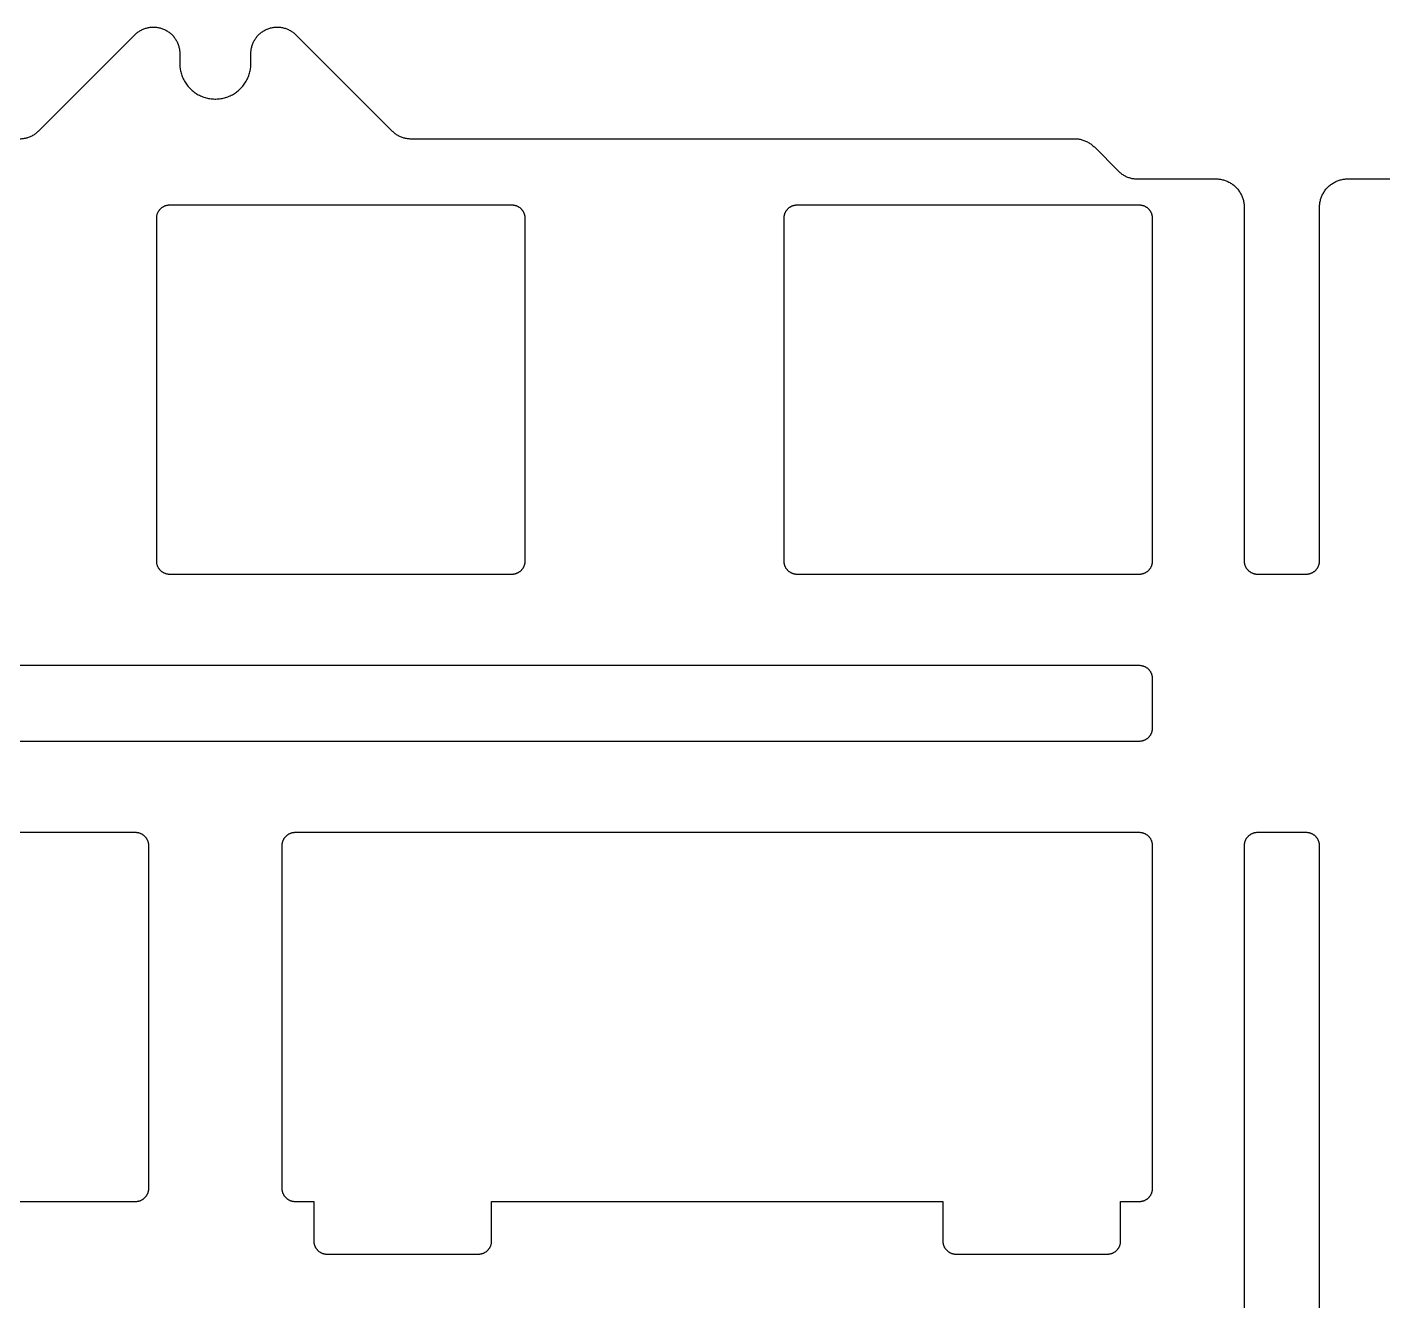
# Model space of a CAD drawing. Header units: millimetres. Extents: x -947 to -599, y 2206 to 2334.
# Drawn here: x -706.2 to -654.8, y 2285.5 to 2333.8 of the extents above; entities that cross this region are included whole.
import ezdxf

# ---------------------------------------------------------------- set-up
doc = ezdxf.new("R2010")
doc.units = ezdxf.units.MM
doc.layers.add('Default', color=18, linetype='Continuous', true_color=0x000000)

msp = doc.modelspace()

# ---------------------------------------------------------------- linework, layer by layer
at = {"layer": 'Default'}
for points in [[(-702.155, 2333.511), (-702.13, 2333.535), (-702.104, 2333.559), (-702.077, 2333.581), (-702.05, 2333.602), (-702.022, 2333.623), (-701.993, 2333.642), (-701.964, 2333.66), (-701.934, 2333.678), (-701.904, 2333.694), (-701.872, 2333.709), (-701.841, 2333.724), (-701.809, 2333.737), (-701.776, 2333.749), (-701.743, 2333.759), (-701.71, 2333.769), (-701.676, 2333.778), (-701.643, 2333.785), (-701.609, 2333.791), (-701.574, 2333.796), (-701.54, 2333.8), (-701.505, 2333.803), (-701.471, 2333.804), (-701.436, 2333.804), (-701.401, 2333.803), (-701.367, 2333.801), (-701.332, 2333.798), (-701.298, 2333.793), (-701.264, 2333.787), (-701.23, 2333.78), (-701.196, 2333.772), (-701.163, 2333.763), (-701.13, 2333.752), (-701.097, 2333.741), (-701.065, 2333.728), (-701.033, 2333.714), (-701.002, 2333.699), (-700.971, 2333.683), (-700.941, 2333.666), (-700.911, 2333.648), (-700.882, 2333.629), (-700.854, 2333.609), (-700.827, 2333.588), (-700.8, 2333.566), (-700.774, 2333.543), (-700.749, 2333.519), (-700.724, 2333.495), (-700.701, 2333.469), (-700.678, 2333.443), (-700.657, 2333.416), (-700.636, 2333.388), (-700.616, 2333.36), (-700.597, 2333.331), (-700.58, 2333.301), (-700.563, 2333.271), (-700.547, 2333.24), (-700.533, 2333.208), (-700.519, 2333.176), (-700.507, 2333.144), (-700.496, 2333.111), (-700.486, 2333.078), (-700.477, 2333.044), (-700.469, 2333.011), (-700.463, 2332.977), (-700.457, 2332.942), (-700.453, 2332.908), (-700.45, 2332.873), (-700.448, 2332.839), (-700.448, 2332.804)], [(-697.748, 2332.804), (-697.747, 2332.839), (-697.745, 2332.873), (-697.742, 2332.908), (-697.738, 2332.942), (-697.733, 2332.977), (-697.726, 2333.011), (-697.718, 2333.044), (-697.709, 2333.078), (-697.699, 2333.111), (-697.688, 2333.144), (-697.676, 2333.176), (-697.662, 2333.208), (-697.648, 2333.24), (-697.632, 2333.271), (-697.615, 2333.301), (-697.598, 2333.331), (-697.579, 2333.36), (-697.559, 2333.388), (-697.539, 2333.416), (-697.517, 2333.443), (-697.494, 2333.469), (-697.471, 2333.495), (-697.446, 2333.519), (-697.421, 2333.543), (-697.395, 2333.566), (-697.368, 2333.588), (-697.341, 2333.609), (-697.313, 2333.629), (-697.284, 2333.648), (-697.254, 2333.666), (-697.224, 2333.683), (-697.193, 2333.699), (-697.162, 2333.714), (-697.13, 2333.728), (-697.098, 2333.741), (-697.065, 2333.752), (-697.032, 2333.763), (-696.999, 2333.772), (-696.965, 2333.78), (-696.931, 2333.787), (-696.897, 2333.793), (-696.863, 2333.798), (-696.828, 2333.801), (-696.794, 2333.803), (-696.759, 2333.804), (-696.724, 2333.804), (-696.69, 2333.803), (-696.655, 2333.8), (-696.621, 2333.796), (-696.587, 2333.791), (-696.552, 2333.785), (-696.519, 2333.778), (-696.485, 2333.769), (-696.452, 2333.759), (-696.419, 2333.749), (-696.386, 2333.737), (-696.354, 2333.724), (-696.323, 2333.709), (-696.292, 2333.694), (-696.261, 2333.678), (-696.231, 2333.66), (-696.202, 2333.642), (-696.173, 2333.623), (-696.145, 2333.602), (-696.118, 2333.581), (-696.091, 2333.559), (-696.065, 2333.535), (-696.04, 2333.511)], [(-705.805, 2329.861), (-702.155, 2333.511)], [(-696.04, 2333.511), (-692.39, 2329.861)], [(-700.448, 2332.804), (-700.448, 2332.424)], [(-697.748, 2332.424), (-697.748, 2332.804)], [(-700.448, 2332.424), (-700.447, 2332.378), (-700.444, 2332.331), (-700.44, 2332.285), (-700.435, 2332.239), (-700.427, 2332.193), (-700.419, 2332.147), (-700.408, 2332.101), (-700.396, 2332.056), (-700.383, 2332.012), (-700.368, 2331.968), (-700.351, 2331.924), (-700.333, 2331.881), (-700.314, 2331.839), (-700.293, 2331.797), (-700.271, 2331.756), (-700.247, 2331.716), (-700.222, 2331.677), (-700.195, 2331.638), (-700.167, 2331.601), (-700.138, 2331.565), (-700.108, 2331.529), (-700.077, 2331.495), (-700.044, 2331.462), (-700.01, 2331.43), (-699.975, 2331.399), (-699.939, 2331.369), (-699.902, 2331.34), (-699.864, 2331.313), (-699.826, 2331.288), (-699.786, 2331.263), (-699.745, 2331.24), (-699.704, 2331.218), (-699.662, 2331.198), (-699.62, 2331.179), (-699.576, 2331.162), (-699.532, 2331.146), (-699.488, 2331.132), (-699.443, 2331.119), (-699.398, 2331.108), (-699.352, 2331.099), (-699.306, 2331.091), (-699.26, 2331.084), (-699.214, 2331.079), (-699.167, 2331.076), (-699.121, 2331.075), (-699.074, 2331.075), (-699.028, 2331.076), (-698.981, 2331.079), (-698.935, 2331.084), (-698.889, 2331.091), (-698.843, 2331.099), (-698.797, 2331.108), (-698.752, 2331.119), (-698.707, 2331.132), (-698.663, 2331.146), (-698.619, 2331.162), (-698.576, 2331.179), (-698.533, 2331.198), (-698.491, 2331.218), (-698.45, 2331.24), (-698.409, 2331.263), (-698.369, 2331.288), (-698.331, 2331.313), (-698.293, 2331.34), (-698.256, 2331.369), (-698.22, 2331.399), (-698.185, 2331.43), (-698.151, 2331.462), (-698.119, 2331.495), (-698.087, 2331.529), (-698.057, 2331.565), (-698.028, 2331.601), (-698, 2331.638), (-697.973, 2331.677), (-697.948, 2331.716), (-697.925, 2331.756), (-697.902, 2331.797), (-697.881, 2331.839), (-697.862, 2331.881), (-697.844, 2331.924), (-697.827, 2331.968), (-697.812, 2332.012), (-697.799, 2332.056), (-697.787, 2332.101), (-697.776, 2332.147), (-697.768, 2332.193), (-697.76, 2332.239), (-697.755, 2332.285), (-697.751, 2332.331), (-697.748, 2332.378), (-697.748, 2332.424)], [(-706.512, 2329.568), (-706.478, 2329.569), (-706.444, 2329.571), (-706.409, 2329.574), (-706.376, 2329.578), (-706.342, 2329.583), (-706.308, 2329.589), (-706.275, 2329.597), (-706.242, 2329.606), (-706.209, 2329.615), (-706.177, 2329.626), (-706.145, 2329.638), (-706.113, 2329.651), (-706.082, 2329.665), (-706.052, 2329.681), (-706.022, 2329.697), (-705.992, 2329.714), (-705.963, 2329.732), (-705.935, 2329.751), (-705.908, 2329.772), (-705.881, 2329.793), (-705.855, 2329.815), (-705.829, 2329.838), (-705.805, 2329.861)], [(-692.39, 2329.861), (-692.366, 2329.838), (-692.341, 2329.815), (-692.314, 2329.793), (-692.288, 2329.772), (-692.26, 2329.751), (-692.232, 2329.732), (-692.203, 2329.714), (-692.173, 2329.697), (-692.143, 2329.681), (-692.113, 2329.665), (-692.082, 2329.651), (-692.05, 2329.638), (-692.018, 2329.626), (-691.986, 2329.615), (-691.953, 2329.606), (-691.92, 2329.597), (-691.887, 2329.589), (-691.853, 2329.583), (-691.82, 2329.578), (-691.786, 2329.574), (-691.752, 2329.571), (-691.717, 2329.569), (-691.683, 2329.568)], [(-691.683, 2329.568), (-666.493, 2329.568)], [(-666.493, 2329.568), (-666.456, 2329.568), (-666.419, 2329.566), (-666.383, 2329.563), (-666.346, 2329.558), (-666.31, 2329.553), (-666.274, 2329.546), (-666.238, 2329.538), (-666.203, 2329.529), (-666.168, 2329.518), (-666.133, 2329.506), (-666.098, 2329.493), (-666.065, 2329.479), (-666.031, 2329.464), (-665.998, 2329.448), (-665.966, 2329.43), (-665.934, 2329.412), (-665.903, 2329.392), (-665.873, 2329.372), (-665.843, 2329.35), (-665.814, 2329.327), (-665.786, 2329.304), (-665.759, 2329.279), (-665.733, 2329.254)], [(-665.733, 2329.254), (-664.815, 2328.336)], [(-664.815, 2328.336), (-664.791, 2328.313), (-664.766, 2328.29), (-664.739, 2328.268), (-664.713, 2328.247), (-664.685, 2328.226), (-664.657, 2328.207), (-664.628, 2328.189), (-664.598, 2328.172), (-664.568, 2328.156), (-664.538, 2328.14), (-664.507, 2328.126), (-664.475, 2328.113), (-664.443, 2328.101), (-664.411, 2328.09), (-664.378, 2328.081), (-664.345, 2328.072), (-664.312, 2328.064), (-664.278, 2328.058), (-664.245, 2328.053), (-664.211, 2328.049), (-664.177, 2328.046), (-664.142, 2328.044), (-664.108, 2328.043)], [(-664.108, 2328.043), (-661.123, 2328.043)], [(-661.123, 2328.043), (-661.086, 2328.043), (-661.049, 2328.041), (-661.013, 2328.038), (-660.976, 2328.033), (-660.94, 2328.028), (-660.904, 2328.021), (-660.868, 2328.013), (-660.833, 2328.004), (-660.797, 2327.993), (-660.763, 2327.981), (-660.728, 2327.968), (-660.694, 2327.954), (-660.661, 2327.939), (-660.628, 2327.923), (-660.596, 2327.905), (-660.564, 2327.887), (-660.533, 2327.867), (-660.503, 2327.847), (-660.473, 2327.825), (-660.444, 2327.802), (-660.416, 2327.779), (-660.389, 2327.754), (-660.362, 2327.729), (-660.337, 2327.702), (-660.312, 2327.675), (-660.289, 2327.647), (-660.266, 2327.618), (-660.244, 2327.588), (-660.224, 2327.558), (-660.204, 2327.527), (-660.186, 2327.495), (-660.168, 2327.463), (-660.152, 2327.43), (-660.137, 2327.397), (-660.122, 2327.363), (-660.11, 2327.328), (-660.098, 2327.294), (-660.087, 2327.258), (-660.078, 2327.223), (-660.07, 2327.187), (-660.063, 2327.151), (-660.058, 2327.115), (-660.053, 2327.078), (-660.05, 2327.042), (-660.048, 2327.005), (-660.048, 2326.968)], [(-657.185, 2326.968), (-657.184, 2327.005), (-657.183, 2327.042), (-657.179, 2327.078), (-657.175, 2327.115), (-657.169, 2327.151), (-657.163, 2327.187), (-657.154, 2327.223), (-657.145, 2327.258), (-657.135, 2327.294), (-657.123, 2327.328), (-657.11, 2327.363), (-657.096, 2327.397), (-657.081, 2327.43), (-657.065, 2327.463), (-657.047, 2327.495), (-657.029, 2327.527), (-657.009, 2327.558), (-656.988, 2327.588), (-656.967, 2327.618), (-656.944, 2327.647), (-656.92, 2327.675), (-656.896, 2327.702), (-656.87, 2327.729), (-656.844, 2327.754), (-656.817, 2327.779), (-656.788, 2327.802), (-656.76, 2327.825), (-656.73, 2327.847), (-656.7, 2327.867), (-656.669, 2327.887), (-656.637, 2327.905), (-656.605, 2327.923), (-656.572, 2327.939), (-656.538, 2327.954), (-656.504, 2327.968), (-656.47, 2327.981), (-656.435, 2327.993), (-656.4, 2328.004), (-656.365, 2328.013), (-656.329, 2328.021), (-656.293, 2328.028), (-656.256, 2328.033), (-656.22, 2328.038), (-656.183, 2328.041), (-656.147, 2328.043), (-656.11, 2328.043)], [(-656.11, 2328.043), (-653.124, 2328.043)], [(-700.835, 2327.043), (-700.852, 2327.043), (-700.869, 2327.042), (-700.886, 2327.041), (-700.903, 2327.039), (-700.92, 2327.036), (-700.937, 2327.033), (-700.953, 2327.029), (-700.97, 2327.025), (-700.986, 2327.02), (-701.002, 2327.015), (-701.018, 2327.009), (-701.034, 2327.002), (-701.05, 2326.995), (-701.065, 2326.987), (-701.08, 2326.979), (-701.095, 2326.971), (-701.109, 2326.962), (-701.123, 2326.952), (-701.137, 2326.942), (-701.151, 2326.931), (-701.164, 2326.92), (-701.176, 2326.909), (-701.189, 2326.897), (-701.2, 2326.885), (-701.212, 2326.872), (-701.223, 2326.859), (-701.233, 2326.846), (-701.244, 2326.832), (-701.253, 2326.818), (-701.262, 2326.803), (-701.271, 2326.788), (-701.279, 2326.773), (-701.287, 2326.758), (-701.294, 2326.743), (-701.3, 2326.727), (-701.306, 2326.711), (-701.312, 2326.695), (-701.317, 2326.678), (-701.321, 2326.662), (-701.325, 2326.645), (-701.328, 2326.628), (-701.33, 2326.612), (-701.332, 2326.595), (-701.334, 2326.578), (-701.335, 2326.56), (-701.335, 2326.543)], [(-687.835, 2327.043), (-700.835, 2327.043)], [(-687.335, 2326.543), (-687.335, 2326.56), (-687.336, 2326.578), (-687.338, 2326.595), (-687.34, 2326.612), (-687.342, 2326.628), (-687.346, 2326.645), (-687.349, 2326.662), (-687.354, 2326.678), (-687.358, 2326.695), (-687.364, 2326.711), (-687.37, 2326.727), (-687.376, 2326.743), (-687.384, 2326.758), (-687.391, 2326.773), (-687.399, 2326.788), (-687.408, 2326.803), (-687.417, 2326.818), (-687.427, 2326.832), (-687.437, 2326.846), (-687.447, 2326.859), (-687.458, 2326.872), (-687.47, 2326.885), (-687.481, 2326.897), (-687.494, 2326.909), (-687.506, 2326.92), (-687.52, 2326.931), (-687.533, 2326.942), (-687.547, 2326.952), (-687.561, 2326.962), (-687.575, 2326.971), (-687.59, 2326.979), (-687.605, 2326.987), (-687.62, 2326.995), (-687.636, 2327.002), (-687.652, 2327.009), (-687.668, 2327.015), (-687.684, 2327.02), (-687.7, 2327.025), (-687.717, 2327.029), (-687.733, 2327.033), (-687.75, 2327.036), (-687.767, 2327.039), (-687.784, 2327.041), (-687.801, 2327.042), (-687.818, 2327.043), (-687.835, 2327.043)], [(-677.023, 2327.043), (-677.04, 2327.043), (-677.057, 2327.042), (-677.074, 2327.041), (-677.091, 2327.039), (-677.108, 2327.036), (-677.124, 2327.033), (-677.141, 2327.029), (-677.157, 2327.025), (-677.174, 2327.02), (-677.19, 2327.015), (-677.206, 2327.009), (-677.222, 2327.002), (-677.237, 2326.995), (-677.253, 2326.987), (-677.268, 2326.979), (-677.282, 2326.971), (-677.297, 2326.962), (-677.311, 2326.952), (-677.325, 2326.942), (-677.338, 2326.931), (-677.351, 2326.92), (-677.364, 2326.909), (-677.376, 2326.897), (-677.388, 2326.885), (-677.399, 2326.872), (-677.41, 2326.859), (-677.421, 2326.846), (-677.431, 2326.832), (-677.441, 2326.818), (-677.45, 2326.803), (-677.458, 2326.788), (-677.466, 2326.773), (-677.474, 2326.758), (-677.481, 2326.743), (-677.488, 2326.727), (-677.494, 2326.711), (-677.499, 2326.695), (-677.504, 2326.678), (-677.508, 2326.662), (-677.512, 2326.645), (-677.515, 2326.628), (-677.518, 2326.612), (-677.52, 2326.595), (-677.521, 2326.578), (-677.522, 2326.56), (-677.523, 2326.543)], [(-664.023, 2327.043), (-677.023, 2327.043)], [(-663.523, 2326.543), (-663.523, 2326.56), (-663.524, 2326.578), (-663.525, 2326.595), (-663.527, 2326.612), (-663.53, 2326.628), (-663.533, 2326.645), (-663.537, 2326.662), (-663.541, 2326.678), (-663.546, 2326.695), (-663.551, 2326.711), (-663.557, 2326.727), (-663.564, 2326.743), (-663.571, 2326.758), (-663.579, 2326.773), (-663.587, 2326.788), (-663.595, 2326.803), (-663.604, 2326.818), (-663.614, 2326.832), (-663.624, 2326.846), (-663.635, 2326.859), (-663.646, 2326.872), (-663.657, 2326.885), (-663.669, 2326.897), (-663.681, 2326.909), (-663.694, 2326.92), (-663.707, 2326.931), (-663.72, 2326.942), (-663.734, 2326.952), (-663.748, 2326.962), (-663.763, 2326.971), (-663.777, 2326.979), (-663.793, 2326.987), (-663.808, 2326.995), (-663.823, 2327.002), (-663.839, 2327.009), (-663.855, 2327.015), (-663.871, 2327.02), (-663.888, 2327.025), (-663.904, 2327.029), (-663.921, 2327.033), (-663.938, 2327.036), (-663.954, 2327.039), (-663.971, 2327.041), (-663.988, 2327.042), (-664.005, 2327.043), (-664.023, 2327.043)], [(-701.335, 2326.543), (-701.335, 2313.543)], [(-687.335, 2313.543), (-687.335, 2326.543)], [(-677.523, 2326.543), (-677.523, 2313.543)], [(-663.523, 2313.543), (-663.523, 2326.543)], [(-660.048, 2326.968), (-660.048, 2313.543)], [(-657.185, 2313.543), (-657.185, 2326.968)], [(-701.335, 2313.543), (-701.335, 2313.526), (-701.334, 2313.509), (-701.332, 2313.492), (-701.33, 2313.475), (-701.328, 2313.458), (-701.325, 2313.442), (-701.321, 2313.425), (-701.317, 2313.409), (-701.312, 2313.392), (-701.306, 2313.376), (-701.3, 2313.36), (-701.294, 2313.344), (-701.287, 2313.329), (-701.279, 2313.313), (-701.271, 2313.298), (-701.262, 2313.284), (-701.253, 2313.269), (-701.244, 2313.255), (-701.233, 2313.241), (-701.223, 2313.228), (-701.212, 2313.215), (-701.2, 2313.202), (-701.189, 2313.19), (-701.176, 2313.178), (-701.164, 2313.167), (-701.151, 2313.156), (-701.137, 2313.145), (-701.123, 2313.135), (-701.109, 2313.125), (-701.095, 2313.116), (-701.08, 2313.108), (-701.065, 2313.099), (-701.05, 2313.092), (-701.034, 2313.085), (-701.018, 2313.078), (-701.002, 2313.072), (-700.986, 2313.067), (-700.97, 2313.062), (-700.953, 2313.058), (-700.937, 2313.054), (-700.92, 2313.051), (-700.903, 2313.048), (-700.886, 2313.046), (-700.869, 2313.045), (-700.852, 2313.044), (-700.835, 2313.043)], [(-687.835, 2313.043), (-687.818, 2313.044), (-687.801, 2313.045), (-687.784, 2313.046), (-687.767, 2313.048), (-687.75, 2313.051), (-687.733, 2313.054), (-687.717, 2313.058), (-687.7, 2313.062), (-687.684, 2313.067), (-687.668, 2313.072), (-687.652, 2313.078), (-687.636, 2313.085), (-687.62, 2313.092), (-687.605, 2313.099), (-687.59, 2313.108), (-687.575, 2313.116), (-687.561, 2313.125), (-687.547, 2313.135), (-687.533, 2313.145), (-687.52, 2313.156), (-687.506, 2313.167), (-687.494, 2313.178), (-687.481, 2313.19), (-687.47, 2313.202), (-687.458, 2313.215), (-687.447, 2313.228), (-687.437, 2313.241), (-687.427, 2313.255), (-687.417, 2313.269), (-687.408, 2313.284), (-687.399, 2313.298), (-687.391, 2313.313), (-687.384, 2313.329), (-687.376, 2313.344), (-687.37, 2313.36), (-687.364, 2313.376), (-687.358, 2313.392), (-687.354, 2313.409), (-687.349, 2313.425), (-687.346, 2313.442), (-687.342, 2313.458), (-687.34, 2313.475), (-687.338, 2313.492), (-687.336, 2313.509), (-687.335, 2313.526), (-687.335, 2313.543)], [(-677.523, 2313.543), (-677.522, 2313.526), (-677.521, 2313.509), (-677.52, 2313.492), (-677.518, 2313.475), (-677.515, 2313.458), (-677.512, 2313.442), (-677.508, 2313.425), (-677.504, 2313.409), (-677.499, 2313.392), (-677.494, 2313.376), (-677.488, 2313.36), (-677.481, 2313.344), (-677.474, 2313.329), (-677.466, 2313.313), (-677.458, 2313.298), (-677.45, 2313.284), (-677.441, 2313.269), (-677.431, 2313.255), (-677.421, 2313.241), (-677.41, 2313.228), (-677.399, 2313.215), (-677.388, 2313.202), (-677.376, 2313.19), (-677.364, 2313.178), (-677.351, 2313.167), (-677.338, 2313.156), (-677.325, 2313.145), (-677.311, 2313.135), (-677.297, 2313.125), (-677.282, 2313.116), (-677.268, 2313.108), (-677.253, 2313.099), (-677.237, 2313.092), (-677.222, 2313.085), (-677.206, 2313.078), (-677.19, 2313.072), (-677.174, 2313.067), (-677.157, 2313.062), (-677.141, 2313.058), (-677.124, 2313.054), (-677.108, 2313.051), (-677.091, 2313.048), (-677.074, 2313.046), (-677.057, 2313.045), (-677.04, 2313.044), (-677.023, 2313.043)], [(-664.023, 2313.043), (-664.005, 2313.044), (-663.988, 2313.045), (-663.971, 2313.046), (-663.954, 2313.048), (-663.938, 2313.051), (-663.921, 2313.054), (-663.904, 2313.058), (-663.888, 2313.062), (-663.871, 2313.067), (-663.855, 2313.072), (-663.839, 2313.078), (-663.823, 2313.085), (-663.808, 2313.092), (-663.793, 2313.099), (-663.777, 2313.108), (-663.763, 2313.116), (-663.748, 2313.125), (-663.734, 2313.135), (-663.72, 2313.145), (-663.707, 2313.156), (-663.694, 2313.167), (-663.681, 2313.178), (-663.669, 2313.19), (-663.657, 2313.202), (-663.646, 2313.215), (-663.635, 2313.228), (-663.624, 2313.241), (-663.614, 2313.255), (-663.604, 2313.269), (-663.595, 2313.284), (-663.587, 2313.298), (-663.579, 2313.313), (-663.571, 2313.329), (-663.564, 2313.344), (-663.557, 2313.36), (-663.551, 2313.376), (-663.546, 2313.392), (-663.541, 2313.409), (-663.537, 2313.425), (-663.533, 2313.442), (-663.53, 2313.458), (-663.527, 2313.475), (-663.525, 2313.492), (-663.524, 2313.509), (-663.523, 2313.526), (-663.523, 2313.543)], [(-660.048, 2313.543), (-660.047, 2313.526), (-660.046, 2313.509), (-660.045, 2313.492), (-660.043, 2313.475), (-660.04, 2313.458), (-660.037, 2313.442), (-660.033, 2313.425), (-660.029, 2313.409), (-660.024, 2313.392), (-660.019, 2313.376), (-660.013, 2313.36), (-660.006, 2313.344), (-659.999, 2313.329), (-659.991, 2313.313), (-659.983, 2313.298), (-659.975, 2313.284), (-659.966, 2313.269), (-659.956, 2313.255), (-659.946, 2313.241), (-659.935, 2313.228), (-659.924, 2313.215), (-659.913, 2313.202), (-659.901, 2313.19), (-659.889, 2313.178), (-659.876, 2313.167), (-659.863, 2313.156), (-659.85, 2313.145), (-659.836, 2313.135), (-659.822, 2313.125), (-659.807, 2313.116), (-659.793, 2313.108), (-659.778, 2313.099), (-659.762, 2313.092), (-659.747, 2313.085), (-659.731, 2313.078), (-659.715, 2313.072), (-659.699, 2313.067), (-659.682, 2313.062), (-659.666, 2313.058), (-659.649, 2313.054), (-659.633, 2313.051), (-659.616, 2313.048), (-659.599, 2313.046), (-659.582, 2313.045), (-659.565, 2313.044), (-659.548, 2313.043)], [(-657.685, 2313.043), (-657.668, 2313.044), (-657.651, 2313.045), (-657.634, 2313.046), (-657.617, 2313.048), (-657.6, 2313.051), (-657.583, 2313.054), (-657.567, 2313.058), (-657.55, 2313.062), (-657.534, 2313.067), (-657.518, 2313.072), (-657.502, 2313.078), (-657.486, 2313.085), (-657.47, 2313.092), (-657.455, 2313.099), (-657.44, 2313.108), (-657.425, 2313.116), (-657.411, 2313.125), (-657.397, 2313.135), (-657.383, 2313.145), (-657.37, 2313.156), (-657.356, 2313.167), (-657.344, 2313.178), (-657.331, 2313.19), (-657.32, 2313.202), (-657.308, 2313.215), (-657.297, 2313.228), (-657.287, 2313.241), (-657.277, 2313.255), (-657.267, 2313.269), (-657.258, 2313.284), (-657.249, 2313.298), (-657.241, 2313.313), (-657.234, 2313.329), (-657.226, 2313.344), (-657.22, 2313.36), (-657.214, 2313.376), (-657.208, 2313.392), (-657.204, 2313.409), (-657.199, 2313.425), (-657.196, 2313.442), (-657.192, 2313.458), (-657.19, 2313.475), (-657.188, 2313.492), (-657.186, 2313.509), (-657.185, 2313.526), (-657.185, 2313.543)], [(-700.835, 2313.043), (-687.835, 2313.043)], [(-677.023, 2313.043), (-664.023, 2313.043)], [(-659.548, 2313.043), (-657.685, 2313.043)], [(-664.023, 2309.568), (-800.848, 2309.568)], [(-663.523, 2309.068), (-663.523, 2309.085), (-663.524, 2309.103), (-663.525, 2309.12), (-663.527, 2309.137), (-663.53, 2309.153), (-663.533, 2309.17), (-663.537, 2309.187), (-663.541, 2309.203), (-663.546, 2309.22), (-663.551, 2309.236), (-663.557, 2309.252), (-663.564, 2309.268), (-663.571, 2309.283), (-663.579, 2309.298), (-663.587, 2309.313), (-663.595, 2309.328), (-663.604, 2309.343), (-663.614, 2309.357), (-663.624, 2309.371), (-663.635, 2309.384), (-663.646, 2309.397), (-663.657, 2309.41), (-663.669, 2309.422), (-663.681, 2309.434), (-663.694, 2309.445), (-663.707, 2309.456), (-663.72, 2309.467), (-663.734, 2309.477), (-663.748, 2309.487), (-663.763, 2309.496), (-663.777, 2309.504), (-663.793, 2309.512), (-663.808, 2309.52), (-663.823, 2309.527), (-663.839, 2309.534), (-663.855, 2309.54), (-663.871, 2309.545), (-663.888, 2309.55), (-663.904, 2309.554), (-663.921, 2309.558), (-663.938, 2309.561), (-663.954, 2309.564), (-663.971, 2309.566), (-663.988, 2309.567), (-664.005, 2309.568), (-664.023, 2309.568)], [(-663.523, 2307.206), (-663.523, 2309.068)], [(-664.023, 2306.706), (-664.005, 2306.706), (-663.988, 2306.707), (-663.971, 2306.709), (-663.954, 2306.711), (-663.938, 2306.713), (-663.921, 2306.716), (-663.904, 2306.72), (-663.888, 2306.724), (-663.871, 2306.729), (-663.855, 2306.735), (-663.839, 2306.741), (-663.823, 2306.747), (-663.808, 2306.754), (-663.793, 2306.762), (-663.777, 2306.77), (-663.763, 2306.779), (-663.748, 2306.788), (-663.734, 2306.797), (-663.72, 2306.808), (-663.707, 2306.818), (-663.694, 2306.829), (-663.681, 2306.841), (-663.669, 2306.852), (-663.657, 2306.865), (-663.646, 2306.877), (-663.635, 2306.89), (-663.624, 2306.904), (-663.614, 2306.918), (-663.604, 2306.932), (-663.595, 2306.946), (-663.587, 2306.961), (-663.579, 2306.976), (-663.571, 2306.991), (-663.564, 2307.007), (-663.557, 2307.023), (-663.551, 2307.038), (-663.546, 2307.055), (-663.541, 2307.071), (-663.537, 2307.088), (-663.533, 2307.104), (-663.53, 2307.121), (-663.527, 2307.138), (-663.525, 2307.155), (-663.524, 2307.172), (-663.523, 2307.189), (-663.523, 2307.206)], [(-800.848, 2306.706), (-664.023, 2306.706)], [(-702.123, 2303.231), (-715.123, 2303.231)], [(-701.623, 2302.731), (-701.623, 2302.748), (-701.624, 2302.765), (-701.625, 2302.782), (-701.627, 2302.799), (-701.63, 2302.816), (-701.633, 2302.833), (-701.637, 2302.849), (-701.641, 2302.866), (-701.646, 2302.882), (-701.651, 2302.898), (-701.657, 2302.914), (-701.664, 2302.93), (-701.671, 2302.946), (-701.679, 2302.961), (-701.687, 2302.976), (-701.695, 2302.991), (-701.704, 2303.005), (-701.714, 2303.019), (-701.724, 2303.033), (-701.735, 2303.046), (-701.746, 2303.06), (-701.757, 2303.072), (-701.769, 2303.084), (-701.781, 2303.096), (-701.794, 2303.108), (-701.807, 2303.119), (-701.82, 2303.129), (-701.834, 2303.139), (-701.848, 2303.149), (-701.863, 2303.158), (-701.877, 2303.167), (-701.893, 2303.175), (-701.908, 2303.182), (-701.923, 2303.19), (-701.939, 2303.196), (-701.955, 2303.202), (-701.971, 2303.208), (-701.988, 2303.212), (-702.004, 2303.217), (-702.021, 2303.22), (-702.038, 2303.224), (-702.054, 2303.226), (-702.071, 2303.228), (-702.088, 2303.23), (-702.105, 2303.231), (-702.123, 2303.231)], [(-696.073, 2303.231), (-696.09, 2303.231), (-696.107, 2303.23), (-696.124, 2303.228), (-696.141, 2303.226), (-696.158, 2303.224), (-696.174, 2303.22), (-696.191, 2303.217), (-696.207, 2303.212), (-696.224, 2303.208), (-696.24, 2303.202), (-696.256, 2303.196), (-696.272, 2303.19), (-696.287, 2303.182), (-696.303, 2303.175), (-696.318, 2303.167), (-696.332, 2303.158), (-696.347, 2303.149), (-696.361, 2303.139), (-696.375, 2303.129), (-696.388, 2303.119), (-696.401, 2303.108), (-696.414, 2303.096), (-696.426, 2303.084), (-696.438, 2303.072), (-696.449, 2303.06), (-696.46, 2303.046), (-696.471, 2303.033), (-696.481, 2303.019), (-696.491, 2303.005), (-696.5, 2302.991), (-696.508, 2302.976), (-696.516, 2302.961), (-696.524, 2302.946), (-696.531, 2302.93), (-696.538, 2302.914), (-696.544, 2302.898), (-696.549, 2302.882), (-696.554, 2302.866), (-696.558, 2302.849), (-696.562, 2302.833), (-696.565, 2302.816), (-696.568, 2302.799), (-696.57, 2302.782), (-696.571, 2302.765), (-696.572, 2302.748), (-696.573, 2302.731)], [(-664.023, 2303.231), (-696.073, 2303.231)], [(-663.523, 2302.731), (-663.523, 2302.748), (-663.524, 2302.765), (-663.525, 2302.782), (-663.527, 2302.799), (-663.53, 2302.816), (-663.533, 2302.833), (-663.537, 2302.849), (-663.541, 2302.866), (-663.546, 2302.882), (-663.551, 2302.898), (-663.557, 2302.914), (-663.564, 2302.93), (-663.571, 2302.946), (-663.579, 2302.961), (-663.587, 2302.976), (-663.595, 2302.991), (-663.604, 2303.005), (-663.614, 2303.019), (-663.624, 2303.033), (-663.635, 2303.046), (-663.646, 2303.06), (-663.657, 2303.072), (-663.669, 2303.084), (-663.681, 2303.096), (-663.694, 2303.108), (-663.707, 2303.119), (-663.72, 2303.129), (-663.734, 2303.139), (-663.748, 2303.149), (-663.763, 2303.158), (-663.777, 2303.167), (-663.793, 2303.175), (-663.808, 2303.182), (-663.823, 2303.19), (-663.839, 2303.196), (-663.855, 2303.202), (-663.871, 2303.208), (-663.888, 2303.212), (-663.904, 2303.217), (-663.921, 2303.22), (-663.938, 2303.224), (-663.954, 2303.226), (-663.971, 2303.228), (-663.988, 2303.23), (-664.005, 2303.231), (-664.023, 2303.231)], [(-659.548, 2303.231), (-659.565, 2303.231), (-659.582, 2303.23), (-659.599, 2303.228), (-659.616, 2303.226), (-659.633, 2303.224), (-659.649, 2303.22), (-659.666, 2303.217), (-659.682, 2303.212), (-659.699, 2303.208), (-659.715, 2303.202), (-659.731, 2303.196), (-659.747, 2303.19), (-659.762, 2303.182), (-659.778, 2303.175), (-659.793, 2303.167), (-659.807, 2303.158), (-659.822, 2303.149), (-659.836, 2303.139), (-659.85, 2303.129), (-659.863, 2303.119), (-659.876, 2303.108), (-659.889, 2303.096), (-659.901, 2303.084), (-659.913, 2303.072), (-659.924, 2303.06), (-659.935, 2303.046), (-659.946, 2303.033), (-659.956, 2303.019), (-659.966, 2303.005), (-659.975, 2302.991), (-659.983, 2302.976), (-659.991, 2302.961), (-659.999, 2302.946), (-660.006, 2302.93), (-660.013, 2302.914), (-660.019, 2302.898), (-660.024, 2302.882), (-660.029, 2302.866), (-660.033, 2302.849), (-660.037, 2302.833), (-660.04, 2302.816), (-660.043, 2302.799), (-660.045, 2302.782), (-660.046, 2302.765), (-660.047, 2302.748), (-660.048, 2302.731)], [(-657.685, 2303.231), (-659.548, 2303.231)], [(-657.185, 2302.731), (-657.185, 2302.748), (-657.186, 2302.765), (-657.188, 2302.782), (-657.19, 2302.799), (-657.192, 2302.816), (-657.196, 2302.833), (-657.199, 2302.849), (-657.204, 2302.866), (-657.208, 2302.882), (-657.214, 2302.898), (-657.22, 2302.914), (-657.226, 2302.93), (-657.234, 2302.946), (-657.241, 2302.961), (-657.249, 2302.976), (-657.258, 2302.991), (-657.267, 2303.005), (-657.277, 2303.019), (-657.287, 2303.033), (-657.297, 2303.046), (-657.308, 2303.06), (-657.32, 2303.072), (-657.331, 2303.084), (-657.344, 2303.096), (-657.356, 2303.108), (-657.37, 2303.119), (-657.383, 2303.129), (-657.397, 2303.139), (-657.411, 2303.149), (-657.425, 2303.158), (-657.44, 2303.167), (-657.455, 2303.175), (-657.47, 2303.182), (-657.486, 2303.19), (-657.502, 2303.196), (-657.518, 2303.202), (-657.534, 2303.208), (-657.55, 2303.212), (-657.567, 2303.217), (-657.583, 2303.22), (-657.6, 2303.224), (-657.617, 2303.226), (-657.634, 2303.228), (-657.651, 2303.23), (-657.668, 2303.231), (-657.685, 2303.231)], [(-701.623, 2289.731), (-701.623, 2302.731)], [(-696.573, 2302.731), (-696.573, 2289.731)], [(-663.523, 2289.731), (-663.523, 2302.731)], [(-660.048, 2302.731), (-660.048, 2213.531)], [(-657.185, 2213.531), (-657.185, 2302.731)], [(-702.123, 2289.231), (-702.105, 2289.231), (-702.088, 2289.232), (-702.071, 2289.234), (-702.054, 2289.236), (-702.038, 2289.238), (-702.021, 2289.241), (-702.004, 2289.245), (-701.988, 2289.249), (-701.971, 2289.254), (-701.955, 2289.26), (-701.939, 2289.266), (-701.923, 2289.272), (-701.908, 2289.279), (-701.893, 2289.287), (-701.877, 2289.295), (-701.863, 2289.304), (-701.848, 2289.313), (-701.834, 2289.322), (-701.82, 2289.333), (-701.807, 2289.343), (-701.794, 2289.354), (-701.781, 2289.366), (-701.769, 2289.377), (-701.757, 2289.39), (-701.746, 2289.402), (-701.735, 2289.415), (-701.724, 2289.429), (-701.714, 2289.443), (-701.704, 2289.457), (-701.695, 2289.471), (-701.687, 2289.486), (-701.679, 2289.501), (-701.671, 2289.516), (-701.664, 2289.532), (-701.657, 2289.548), (-701.651, 2289.563), (-701.646, 2289.58), (-701.641, 2289.596), (-701.637, 2289.613), (-701.633, 2289.629), (-701.63, 2289.646), (-701.627, 2289.663), (-701.625, 2289.68), (-701.624, 2289.697), (-701.623, 2289.714), (-701.623, 2289.731)], [(-696.573, 2289.731), (-696.572, 2289.714), (-696.571, 2289.697), (-696.57, 2289.68), (-696.568, 2289.663), (-696.565, 2289.646), (-696.562, 2289.629), (-696.558, 2289.613), (-696.554, 2289.596), (-696.549, 2289.58), (-696.544, 2289.563), (-696.538, 2289.548), (-696.531, 2289.532), (-696.524, 2289.516), (-696.516, 2289.501), (-696.508, 2289.486), (-696.5, 2289.471), (-696.491, 2289.457), (-696.481, 2289.443), (-696.471, 2289.429), (-696.46, 2289.415), (-696.449, 2289.402), (-696.438, 2289.39), (-696.426, 2289.377), (-696.414, 2289.366), (-696.401, 2289.354), (-696.388, 2289.343), (-696.375, 2289.333), (-696.361, 2289.322), (-696.347, 2289.313), (-696.332, 2289.304), (-696.318, 2289.295), (-696.303, 2289.287), (-696.287, 2289.279), (-696.272, 2289.272), (-696.256, 2289.266), (-696.24, 2289.26), (-696.224, 2289.254), (-696.207, 2289.249), (-696.191, 2289.245), (-696.174, 2289.241), (-696.158, 2289.238), (-696.141, 2289.236), (-696.124, 2289.234), (-696.107, 2289.232), (-696.09, 2289.231), (-696.073, 2289.231)], [(-664.023, 2289.231), (-664.005, 2289.231), (-663.988, 2289.232), (-663.971, 2289.234), (-663.954, 2289.236), (-663.938, 2289.238), (-663.921, 2289.241), (-663.904, 2289.245), (-663.888, 2289.249), (-663.871, 2289.254), (-663.855, 2289.26), (-663.839, 2289.266), (-663.823, 2289.272), (-663.808, 2289.279), (-663.793, 2289.287), (-663.777, 2289.295), (-663.763, 2289.304), (-663.748, 2289.313), (-663.734, 2289.322), (-663.72, 2289.333), (-663.707, 2289.343), (-663.694, 2289.354), (-663.681, 2289.366), (-663.669, 2289.377), (-663.657, 2289.39), (-663.646, 2289.402), (-663.635, 2289.415), (-663.624, 2289.429), (-663.614, 2289.443), (-663.604, 2289.457), (-663.595, 2289.471), (-663.587, 2289.486), (-663.579, 2289.501), (-663.571, 2289.516), (-663.564, 2289.532), (-663.557, 2289.548), (-663.551, 2289.563), (-663.546, 2289.58), (-663.541, 2289.596), (-663.537, 2289.613), (-663.533, 2289.629), (-663.53, 2289.646), (-663.527, 2289.663), (-663.525, 2289.68), (-663.524, 2289.697), (-663.523, 2289.714), (-663.523, 2289.731)], [(-715.123, 2289.231), (-702.123, 2289.231)], [(-696.073, 2289.231), (-695.361, 2289.231), (-695.361, 2287.731)], [(-688.611, 2287.731), (-688.611, 2289.231), (-671.485, 2289.231), (-671.485, 2287.731)], [(-664.735, 2287.731), (-664.735, 2289.231), (-664.023, 2289.231)], [(-695.361, 2287.731), (-695.36, 2287.714), (-695.359, 2287.697), (-695.358, 2287.68), (-695.356, 2287.663), (-695.353, 2287.646), (-695.35, 2287.629), (-695.346, 2287.613), (-695.342, 2287.596), (-695.337, 2287.58), (-695.332, 2287.563), (-695.326, 2287.548), (-695.319, 2287.532), (-695.312, 2287.516), (-695.304, 2287.501), (-695.296, 2287.486), (-695.288, 2287.471), (-695.279, 2287.457), (-695.269, 2287.443), (-695.259, 2287.429), (-695.248, 2287.415), (-695.237, 2287.402), (-695.226, 2287.39), (-695.214, 2287.377), (-695.202, 2287.366), (-695.189, 2287.354), (-695.176, 2287.343), (-695.163, 2287.333), (-695.149, 2287.322), (-695.135, 2287.313), (-695.12, 2287.304), (-695.106, 2287.295), (-695.091, 2287.287), (-695.075, 2287.279), (-695.06, 2287.272), (-695.044, 2287.266), (-695.028, 2287.26), (-695.012, 2287.254), (-694.995, 2287.249), (-694.979, 2287.245), (-694.962, 2287.241), (-694.946, 2287.238), (-694.929, 2287.236), (-694.912, 2287.234), (-694.895, 2287.232), (-694.878, 2287.231), (-694.861, 2287.231)], [(-689.111, 2287.231), (-689.093, 2287.231), (-689.076, 2287.232), (-689.059, 2287.234), (-689.042, 2287.236), (-689.026, 2287.238), (-689.009, 2287.241), (-688.992, 2287.245), (-688.976, 2287.249), (-688.959, 2287.254), (-688.943, 2287.26), (-688.927, 2287.266), (-688.911, 2287.272), (-688.896, 2287.279), (-688.881, 2287.287), (-688.865, 2287.295), (-688.851, 2287.304), (-688.836, 2287.313), (-688.822, 2287.322), (-688.808, 2287.333), (-688.795, 2287.343), (-688.782, 2287.354), (-688.769, 2287.366), (-688.757, 2287.377), (-688.745, 2287.39), (-688.734, 2287.402), (-688.723, 2287.415), (-688.712, 2287.429), (-688.702, 2287.443), (-688.692, 2287.457), (-688.683, 2287.471), (-688.675, 2287.486), (-688.667, 2287.501), (-688.659, 2287.516), (-688.652, 2287.532), (-688.645, 2287.548), (-688.639, 2287.563), (-688.634, 2287.58), (-688.629, 2287.596), (-688.625, 2287.613), (-688.621, 2287.629), (-688.618, 2287.646), (-688.615, 2287.663), (-688.613, 2287.68), (-688.612, 2287.697), (-688.611, 2287.714), (-688.611, 2287.731)], [(-671.485, 2287.731), (-671.484, 2287.714), (-671.483, 2287.697), (-671.482, 2287.68), (-671.48, 2287.663), (-671.477, 2287.646), (-671.474, 2287.629), (-671.47, 2287.613), (-671.466, 2287.596), (-671.461, 2287.58), (-671.456, 2287.563), (-671.45, 2287.548), (-671.443, 2287.532), (-671.436, 2287.516), (-671.428, 2287.501), (-671.42, 2287.486), (-671.412, 2287.471), (-671.403, 2287.457), (-671.393, 2287.443), (-671.383, 2287.429), (-671.372, 2287.415), (-671.361, 2287.402), (-671.35, 2287.39), (-671.338, 2287.377), (-671.326, 2287.366), (-671.313, 2287.354), (-671.3, 2287.343), (-671.287, 2287.333), (-671.273, 2287.322), (-671.259, 2287.313), (-671.244, 2287.304), (-671.23, 2287.295), (-671.215, 2287.287), (-671.199, 2287.279), (-671.184, 2287.272), (-671.168, 2287.266), (-671.152, 2287.26), (-671.136, 2287.254), (-671.119, 2287.249), (-671.103, 2287.245), (-671.086, 2287.241), (-671.07, 2287.238), (-671.053, 2287.236), (-671.036, 2287.234), (-671.019, 2287.232), (-671.002, 2287.231), (-670.985, 2287.231)], [(-665.235, 2287.231), (-665.217, 2287.231), (-665.2, 2287.232), (-665.183, 2287.234), (-665.166, 2287.236), (-665.15, 2287.238), (-665.133, 2287.241), (-665.116, 2287.245), (-665.1, 2287.249), (-665.083, 2287.254), (-665.067, 2287.26), (-665.051, 2287.266), (-665.035, 2287.272), (-665.02, 2287.279), (-665.005, 2287.287), (-664.989, 2287.295), (-664.975, 2287.304), (-664.96, 2287.313), (-664.946, 2287.322), (-664.932, 2287.333), (-664.919, 2287.343), (-664.906, 2287.354), (-664.893, 2287.366), (-664.881, 2287.377), (-664.869, 2287.39), (-664.858, 2287.402), (-664.847, 2287.415), (-664.836, 2287.429), (-664.826, 2287.443), (-664.816, 2287.457), (-664.807, 2287.471), (-664.799, 2287.486), (-664.791, 2287.501), (-664.783, 2287.516), (-664.776, 2287.532), (-664.769, 2287.548), (-664.763, 2287.563), (-664.758, 2287.58), (-664.753, 2287.596), (-664.749, 2287.613), (-664.745, 2287.629), (-664.742, 2287.646), (-664.739, 2287.663), (-664.737, 2287.68), (-664.736, 2287.697), (-664.735, 2287.714), (-664.735, 2287.731)], [(-694.861, 2287.231), (-689.111, 2287.231)], [(-670.985, 2287.231), (-665.235, 2287.231)]]:
    msp.add_lwpolyline(points, dxfattribs=at)

doc.saveas('drawing.dxf')
